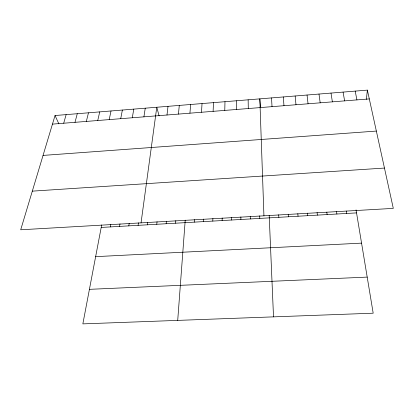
<?xml version="1.0" encoding="UTF-8"?>
<svg xmlns="http://www.w3.org/2000/svg" width="414" height="414" viewBox="0 0 414 414"><rect width="100%" height="100%" fill="white"/><g stroke="black" fill="none" stroke-linecap="round" stroke-linejoin="round"><path stroke-width="0.62" d="M236.503 109.477L236.539 100.762M231.483 220.015L231.509 217.474M222.127 220.548L222.183 218.012M224.776 110.409L224.978 101.699M212.801 221.081L212.889 218.545M213.112 111.34L213.479 102.636M203.507 221.609L203.636 219.078M201.499 112.261L202.032 103.567M194.254 222.137L194.414 219.606M177.715 320.389L185.224 220.139M189.938 113.182L190.637 104.494M175.572 223.203L175.795 220.678M178.439 114.098L179.298 105.415M166.149 223.741L166.402 221.221M366.38 99.401L367.373 90.117L55.041 115.522L20.7 229.786L393.3 208.382L367.373 90.117M156.761 224.274L157.051 221.759M166.987 115.009L168.012 106.336M147.41 224.807L147.731 222.292M141.045 222.872L156.777 107.247L159.1 115.884M138.095 225.335L138.447 222.825M128.816 225.868L129.199 223.358M143.912 116.846L145.252 108.183M119.574 226.391L119.988 223.886M132.289 117.767L133.789 109.12M110.367 226.919L110.812 224.414M101.673 224.942L82.847 323.883L373.19 313.196L356.045 209.898M120.717 118.689L122.378 110.046M109.203 119.605L111.024 110.968M97.745 120.515L99.722 111.889M86.34 121.421L88.472 112.805M74.996 122.327L77.278 113.715M63.699 123.227L66.131 114.621M52.459 124.117L369.304 98.915M43.051 155.416L376.352 131.072M32.313 191.144L384.461 168.058M101.197 227.441L356.542 212.894M95.634 256.654L361.557 243.127M89.419 289.334L367.197 277.101M55.041 115.522L58.871 123.848M355.191 91.111L356.93 99.898M343.066 92.099L344.624 100.876M331.003 93.078L332.375 101.854M346.332 211.062L346.694 213.453M336.556 211.621L336.887 214.012M318.992 94.056L320.182 102.822M326.817 212.185L327.117 214.571M307.043 95.029L308.052 103.785M317.098 212.558L317.383 215.125M307.442 213.112L307.69 215.678M295.151 95.996L295.984 104.747M297.821 213.665L298.033 216.227M260.551 107.816L259.816 98.868L263.935 215.813M283.316 96.959L283.973 105.705M288.237 214.214L288.418 216.776M278.694 214.762L278.834 217.319M271.537 97.916L272.019 106.652M269.183 215.311L273.514 316.865M259.713 215.854L259.785 218.406M250.273 216.398L250.315 218.944M248.146 99.815L248.286 108.54M240.876 216.936L240.881 219.482"/></g></svg>
